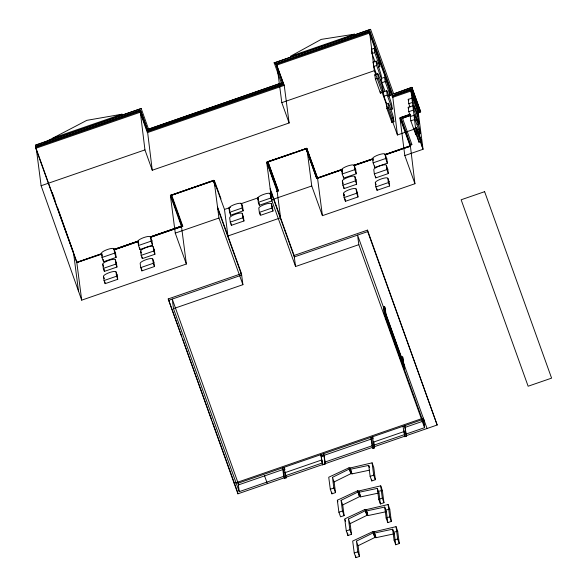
<?xml version="1.0" encoding="UTF-8"?>
<svg xmlns="http://www.w3.org/2000/svg" width="587" height="587" viewBox="0 0 587 587"><rect width="100%" height="100%" fill="white"/><g stroke="black" fill="none" stroke-linecap="round" stroke-linejoin="round"><path stroke-width="0.88" d="M36.24 148.137L36.042 147.22L140.22 111.244L144.952 149.89L152.26 170.237L289.12 122.984L284.233 85.386L276.374 64.232L369.59 32.05L392.696 96.349L397.428 134.988L415.647 128.7L410.915 90.053L392.696 96.349M140.22 111.244L147.528 131.598L152.26 170.237M369.59 32.05L374.323 70.697L397.428 134.988M102.197 254.039L76.816 262.55L100.964 253.966M410.269 114.171L400.334 117.605L410.32 145.422L414.936 183.724L322.417 215.671L311.748 185.984L306.869 148.386L267.966 161.564M212.905 180.576L170.384 195.508L175.264 233.112L186.365 264.011L81.696 300.155L41.119 185.741L36.086 146.963L35.616 147.124L77.066 262.712M170.773 195.126L181.875 226.024L150.345 237.163M214.681 182.843L213.763 180.282L224.491 209.434L227.939 235.981L280.586 217.806L277.137 191.259L277.534 190.87L267.107 161.865L266.718 162.247L271.605 199.851L311.748 185.984M400.334 117.605L399.938 117.972L404.817 155.57L414.936 183.724M404.817 155.57L423.044 149.281L418.157 111.677L418.553 111.31L410.915 90.053M44.37 142.546L86.817 120.35L122.001 114.194L122.191 115.676M332.469 477.334L349.28 469.05L349.104 467.722L328.735 477.231L330.29 489.235L331.941 493.836L335.507 492.603L334.12 481.927L332.469 477.334L333.856 488.01L335.507 492.603M334.12 481.927L350.931 473.65L349.104 467.722M341.076 500.337L357.887 492.053L357.718 490.725L337.342 500.234L338.904 512.238L340.555 516.839L344.114 515.606L342.727 504.93L341.076 500.337L342.463 511.013L344.114 515.606M342.727 504.93L359.538 496.653L357.718 490.725M348.465 519.018L365.283 510.741L365.107 509.413L344.738 518.915L346.293 530.927L347.944 535.527L351.51 534.295L350.123 523.619L348.465 519.018L349.852 529.694L351.51 534.295M350.123 523.619L366.934 515.342L365.107 509.413M356.419 541.148L373.229 532.871L373.053 531.536L352.684 541.045L354.24 553.049L355.898 557.65L359.457 556.417L358.07 545.741L356.419 541.148L357.806 551.824L359.457 556.417M358.07 545.741L374.88 537.465L373.053 531.536M122.001 114.194L53.131 137.967L53.322 139.457M354.519 34.163L290.374 56.315L321.192 39.395L354.519 34.163L354.753 35.939M35.616 147.124L35.403 145.07L141.188 108.544L148.533 129.162L281.444 82.994L148.533 129.162M370.566 29.35L274.173 62.912L370.566 29.35L393.701 93.913L411.891 87.353L393.701 93.913M36.042 147.22L35.44 145.341L141.188 108.544M35.829 146.42L140.498 110.283L147.851 130.952L282.985 83.956L147.807 130.63M369.869 31.089L275.721 63.932L369.869 31.089L393.011 95.703L411.193 89.092L393.011 95.703M35.873 146.743L140.498 110.283M374.99 61.789L372.033 53.556L371.476 49.264L374.198 48.325A7.763 0.396 71 0 1 376.502 53.549A7.763 0.396 71 0 1 379.297 62.523L379.782 66.61L378.417 67.079M372.033 53.556L374.755 52.617L374.198 48.325M147.528 131.598L283.69 84.579L284.233 85.386L147.381 132.64L140.066 112.293L35.77 148.298L76.816 262.55M376.362 73.896L373.699 66.485L373.141 62.2L376.076 61.187A7.763 0.396 71 0 1 378.38 66.404A7.763 0.396 71 0 1 381.176 75.378L381.66 79.465L380.193 79.971M377.933 62.992L379.297 62.523M373.699 66.485L376.634 65.473L376.076 61.187M41.119 185.741L144.952 149.89M289.12 122.984L281.804 102.637L374.323 70.697M374.844 74.879L377.705 73.889A7.763 0.396 71 0 1 380.009 79.113A7.763 0.396 71 0 1 382.805 88.087L383.289 92.174L380.427 93.157L375.401 79.164L374.844 74.879A7.763 0.396 71 0 1 375.416 75.628M375.401 79.164L378.263 78.181L377.705 73.889M384.867 90.941L381.91 82.708L381.352 78.416L384.639 77.286A7.763 0.396 71 0 1 386.943 82.51A7.763 0.396 71 0 1 389.739 91.484L390.223 95.571L388.579 96.136M381.91 82.708L385.189 81.571L384.639 77.286M386.884 104.449L383.927 96.224L383.37 91.932L386.65 90.802A7.763 0.396 71 0 1 388.954 96.019A7.763 0.396 71 0 1 391.749 104.992L392.233 109.079L390.597 109.652M383.927 96.224L387.207 95.087L386.65 90.802M386.297 104.141L388.323 103.444A7.763 0.396 71 0 1 390.634 108.668A7.763 0.396 71 0 1 393.422 117.642L393.906 121.729L391.881 122.426L386.855 108.434L386.297 104.141A7.763 0.396 71 0 1 386.517 104.156M409.983 106.988L408.801 103.701L408.244 99.408L412.434 97.963A7.763 0.396 71 0 1 414.738 103.187A7.763 0.396 71 0 1 417.533 112.161L418.017 116.248L412.991 102.255L412.434 97.963M386.855 108.434L388.88 107.737L388.323 103.444M408.801 103.701L412.991 102.255M415.677 133.212L415.867 134.849L410.841 120.856L410.284 116.571A7.763 0.396 71 0 1 410.504 116.578L408.772 111.669L408.214 107.384L413.38 105.601A7.763 0.396 71 0 1 415.684 110.818A7.763 0.396 71 0 1 418.48 119.792L418.964 123.879L417.24 124.473M408.772 111.669L413.938 109.886L413.38 105.601M392.072 118.112L393.422 117.642M211.503 181.222L171.639 194.987L182.784 226.215L150.72 237.28M268.846 161.425L293.926 152.767M297.382 151.571L305.167 148.885M171.683 195.31L213.279 180.95M276.734 191.648L278.443 191.054L268.017 162.049L306.076 148.907L316.738 178.595L341.861 169.914M409.88 114.538L399.938 117.972L410.166 146.06L384.977 154.785M416.689 112.154L419.169 111.295L411.193 89.092M410.1 114.766L400.95 117.591L410.812 145.253L410.32 145.422M416.726 112.477L419.169 111.295M410.739 115.426L402.455 118.28L409.873 115.441M417.328 112.865L420.644 111.721L411.891 87.353M417.364 113.137L420.644 111.721M410.284 116.571L414.473 115.118A7.763 0.396 71 0 1 416.777 120.342A7.763 0.396 71 0 1 419.573 129.316L420.057 133.403L418.384 133.983M410.841 120.856L415.031 119.41L414.473 115.118M416.755 120.394L418.48 119.792M416.909 132.214L416.381 127.68L421.305 141.394L419.001 142.186L414.077 128.48L416.381 127.68A7.763 0.396 71 0 1 418.663 133.146A7.763 0.396 71 0 1 421.305 141.394L421.943 146.207M417.9 129.896L419.573 129.316M411.854 144.277L410.812 145.253M224.491 209.434L230.537 207.35M240.89 203.77L258.155 197.812M269.374 193.937L271.964 193.042M276.69 191.325L278.399 190.731L268.017 162.049M342.082 169.57L317.09 178.199L342.162 169.313M354.115 165.152L372.261 158.923M385.138 154.44L410.137 145.811L410.306 146.288L385.182 154.961M317.56 177.971L340.952 169.892M353.946 165.409L373.009 158.828M386.004 154.344L402.462 148.658M404.201 148.056L410.306 146.288M353.851 165.534L373.105 158.857M353.99 165.732L373.053 159.15M77.763 261.941L101.052 253.9M113.988 249.431L138.136 241.096M151.072 236.627L182.124 225.907L171.022 195.009M113.871 249.504L137.974 241.184M150.888 236.73L181.875 226.024M114.017 249.68L138.172 241.345M150.243 237.177L182.784 226.215M114.01 249.71L138.231 241.345M114.326 249.849L138.591 241.47M229.576 212.333L242.145 207.989L241.595 203.755A6.655 1.585 -19.8 0 0 235.101 204.32A6.655 1.585 -19.8 0 0 229.025 208.099L229.576 212.333L230.596 215.172L243.165 210.828L242.614 206.595L241.595 203.755M258.324 202.332L270.893 197.988L270.343 193.754A6.655 1.585 -19.8 0 0 263.849 194.319A6.655 1.585 -19.8 0 0 257.774 198.098L258.324 202.332L259.366 205.237L271.935 200.901L271.385 196.667L270.343 193.754M373.127 162.834L385.696 158.497L385.145 154.264A6.655 1.585 -19.8 0 0 378.652 154.821A6.655 1.585 -19.8 0 0 372.576 158.6L373.127 162.834L374.807 167.5L387.369 163.157L386.818 158.923L385.145 154.264M342.214 173.987L354.783 169.65L354.232 165.409A6.655 1.585 -19.8 0 0 347.739 165.974A6.655 1.585 -19.8 0 0 341.663 169.753L342.214 173.987L343.696 178.11L356.265 173.774L355.715 169.533L354.232 165.409M102.006 257.488L114.575 253.144L114.025 248.91A6.655 1.585 -19.8 0 0 107.531 249.475A6.655 1.585 -19.8 0 0 101.456 253.254L102.006 257.488L103.539 261.743L116.109 257.407L115.558 253.173L114.025 248.91M138.495 245.505L151.057 241.169L150.507 236.935A6.655 1.585 -19.8 0 0 144.02 237.493A6.655 1.585 -19.8 0 0 137.945 241.272L138.495 245.505L139.926 249.497L152.495 245.153L151.945 240.919L150.507 236.935M175.264 233.112L218.951 218.026L214.072 180.429L170.384 195.508L181.486 226.413L186.365 264.011M230.243 222.135L242.813 217.799L242.262 213.565A6.655 1.585 -19.8 0 0 235.769 214.123A6.655 1.585 -19.8 0 0 229.693 217.902L230.243 222.135L231.388 225.32L243.95 220.976L243.407 216.742L242.262 213.565M259.337 212.391L271.906 208.047L271.355 203.814A6.655 1.585 -19.8 0 0 264.869 204.379A6.655 1.585 -19.8 0 0 258.794 208.158L259.337 212.391L260.408 215.363L272.977 211.027L272.427 206.793L271.355 203.814M374.337 173.899L386.906 169.562L386.356 165.321A6.655 1.585 -19.8 0 0 379.862 165.886A6.655 1.585 -19.8 0 0 373.787 169.665L374.337 173.899L375.768 177.89L388.337 173.547L387.787 169.313L386.356 165.321M342.874 185.206L355.443 180.869L354.893 176.636A6.655 1.585 -19.8 0 0 348.399 177.193A6.655 1.585 -19.8 0 0 342.324 180.972L342.874 185.206L344.085 188.588L356.654 184.245L356.104 180.011L354.893 176.636M103.312 268.406L115.881 264.069L115.331 259.836A6.655 1.585 -19.8 0 0 108.837 260.393A6.655 1.585 -19.8 0 0 102.762 264.172L103.312 268.406L104.383 271.385L116.952 267.041L116.402 262.807L115.331 259.836M141.166 255.345L153.735 251.009L153.185 246.775A6.655 1.585 -19.8 0 0 146.691 247.332A6.655 1.585 -19.8 0 0 140.616 251.111L141.166 255.345L142.333 258.596L154.902 254.252L154.352 250.018L153.185 246.775M140.719 267.621L153.288 263.284L152.737 259.05A6.655 1.585 -19.8 0 0 146.244 259.608A6.655 1.585 -19.8 0 0 140.168 263.387L140.719 267.621L141.885 270.871L154.454 266.527L153.904 262.294L152.737 259.05M104.038 280.542L116.608 276.206L116.057 271.972A6.655 1.585 -19.8 0 0 109.564 272.529A6.655 1.585 -19.8 0 0 103.488 276.308L104.038 280.542L105.161 283.653L117.73 279.317L117.18 275.076L116.057 271.972M344.092 197.577L356.661 193.24L356.111 189.007A6.655 1.585 -19.8 0 0 349.617 189.564A6.655 1.585 -19.8 0 0 343.542 193.343L344.092 197.577L345.427 201.297L357.997 196.961L357.446 192.727L356.111 189.007M375.856 186.915L388.425 182.572L387.875 178.338A6.655 1.585 -19.8 0 0 381.381 178.903A6.655 1.585 -19.8 0 0 375.306 182.682L375.856 186.915L377.067 190.291L389.636 185.954L389.086 181.721L387.875 178.338M383.45 307.14L384.639 306.73L385.886 316.305L384.698 316.716L383.45 307.14L357.571 235.093L358.811 244.669L295.555 266.513L294.116 255.462L367.506 230.119L437.183 425.01L237.904 493.821L168.22 298.93L241.47 273.637L217.52 206.976M168.41 300.405L241.661 275.112L217.711 208.451M367.506 230.119L367.697 231.601L294.307 256.937L270.358 190.269M285.297 471.999L286.067 477.921L284.482 478.471L283.389 470.011L282.611 467.846L283.704 476.306L239.247 491.657L173.495 308.652L242.901 284.688L241.47 273.637M402.095 362.091L402.3 363.691L384.845 315.102L384.015 308.696L385.197 308.285L384.639 306.73M384.845 315.102L386.033 314.698L403.54 363.683L402.352 364.094L402.711 366.86L403.9 366.449L402.653 356.874L401.471 357.285L401.882 360.491M402.711 366.86L385.255 318.271L384.896 315.505L386.085 315.094M385.255 318.271L386.444 317.861L385.197 308.285M402.99 426.279L404.795 436.699L406.556 436.09L405.852 434.131L424.562 427.674L403.328 368.577L404.516 368.166L402.653 356.874M234.162 483.409L422.449 418.399M405.338 427.292L424.041 420.835L423.462 419.213L238.146 483.196L238.726 484.818L284.776 468.925L284.966 469.461L283.389 470.011M321.456 456.26L373.149 438.408L372.569 436.787L373.662 445.247L374.616 447.881L372.943 448.461L371.997 445.819L370.896 437.359L371.842 440.001L372.943 448.461M321.5 456.392L324.185 455.468L323.554 453.707L325.286 463.928L322.601 464.853L320.869 454.632L322.601 464.853M284.893 472.696L321.573 460.032L322.204 461.793M373.266 442.18L405.456 431.071M286.067 477.921L285.289 475.756L321.97 463.092M324.655 462.167L371.997 445.819M373.662 445.247L404.091 434.74M330.29 489.235L333.856 488.01M372.099 462.842L373.75 467.435L375.35 479.711L371.784 480.944L370.133 476.351L373.692 475.118L372.099 462.842L350.094 467.986L351.921 473.9L369.48 470.172M338.904 512.238L342.463 511.013M380.398 503.947L378.747 499.354L382.306 498.121L380.714 485.845L358.708 490.989L360.528 496.903L378.975 492.985L380.398 503.947L383.957 502.714L382.364 490.438L380.714 485.845M346.293 530.927L349.852 529.694M387.787 522.635L386.136 518.035L389.695 516.809L388.102 504.534L366.097 509.677L367.924 515.584L386.363 511.673L387.787 522.635L391.346 521.403L389.753 509.127L388.102 504.534M354.24 553.049L357.806 551.824M395.733 544.758L394.082 540.165L397.648 538.932L396.049 526.656L374.051 531.8L375.871 537.714L394.31 533.796L395.733 544.758L399.299 543.533L397.707 531.257L396.049 526.656M377.962 491.473L382.364 490.438M385.351 510.154L389.753 509.127M393.305 532.284L397.707 531.257M350.27 469.299L368.709 465.388L369.539 467.685M358.877 492.302L377.324 488.391L378.975 492.985M366.266 510.991L384.712 507.073L386.363 511.673M374.22 533.113L392.659 529.203L394.31 533.796M322.417 215.671L317.53 178.074L306.561 148.24M411.92 87.624L420.681 111.992M411.238 89.415L419.213 111.618M418.157 111.677L410.768 91.095L392.542 97.391L369.443 33.092L276.925 65.04L281.804 102.637M413.938 109.886L418.964 123.879M415.031 119.41L420.057 133.403M416.44 128.164L421.459 142.12M415.647 128.7L423.044 149.281M402.418 118.016L411.891 144.541M374.755 52.617L379.782 66.61M385.189 81.571L390.223 95.571M376.634 65.473L381.66 79.465M387.207 95.087L392.233 109.079M378.263 78.181L383.289 92.174M388.88 107.737L393.906 121.729M385.696 158.497L387.369 163.157M386.906 169.562L388.337 173.547M388.425 182.572L389.636 185.954M372.576 158.6L373.178 160.456M375.306 182.682L375.915 184.369M375.342 182.983L375.951 184.67M354.783 169.65L356.265 173.774M355.443 180.869L356.654 184.245M356.661 193.24L357.997 196.961M367.697 231.601L437.183 425.01M341.663 169.753L342.551 172.226M341.7 170.054L342.588 172.527M342.324 180.972L343.234 183.504M343.542 193.343L344.342 195.574M343.578 193.651L344.386 195.882M384.015 308.696L401.471 357.285M403.005 361.57L427.057 428.51M385.886 316.305L386.444 317.861M403.9 366.449L404.516 368.166M402.931 365.518L424.159 424.614M384.896 315.505L402.352 364.094M358.811 244.669L384.698 316.716M317.53 178.074L306.869 148.386L266.718 162.247L277.137 191.259M276.374 64.232L283.69 84.579M317.061 177.949L306.392 148.269L317.09 178.199M275.677 63.609L283.029 84.279M306.032 148.584L316.738 178.595M274.136 62.648L281.481 83.259M267.789 164.485L273.615 180.693M389.695 516.809L391.346 521.403M397.648 538.932L399.299 543.533M382.306 498.121L383.957 502.714M373.692 475.118L375.35 479.711M270.167 188.794L294.116 255.462M270.893 197.988L295.555 266.513M271.906 208.047L272.977 211.027M257.774 198.098L258.559 200.277M257.81 198.399L258.596 200.578M366.097 509.677L367.748 514.271M374.051 531.8L375.423 535.63M358.708 490.989L360.08 494.819M350.094 467.986L351.921 473.9M365.283 510.741L366.934 515.342M373.229 532.871L374.88 537.465M357.887 492.053L359.538 496.653M349.28 469.05L350.931 473.65M242.145 207.989L243.165 210.828M242.813 217.799L243.95 220.976M345.009 519.686L345.56 521.219M337.342 500.234L337.892 501.768M229.025 208.099L229.796 210.227M229.069 208.4L229.833 210.528M214.835 181.809L220.969 198.876M215.128 184.575L213.595 180.304L215.158 184.824M213.235 180.627L215.113 186.064M218.951 218.026L242.901 284.688M283.704 476.306L284.482 478.471M171.052 195.258L182.124 225.907M140.535 110.605L147.851 130.952M264.495 475.653L267.364 483.644M151.057 241.169L152.495 245.153M153.735 251.009L154.902 254.252M168.22 298.93L181.809 336.755M182.425 338.472L211.768 420.138M212.384 421.855L237.397 491.48M153.288 263.284L154.454 266.527M137.982 241.573L138.84 243.972M140.616 251.111L141.196 252.733M140.653 251.419L141.24 253.041M114.575 253.144L116.109 257.407M115.881 264.069L116.952 267.041M116.608 276.206L117.73 279.317M101.5 253.555L102.417 256.108M102.762 264.172L103.605 266.703M103.532 276.609L104.332 278.642M52.272 192.653L55.024 200.409M57.46 207.306L73.507 252.586L78.541 291.365M423.902 419.72L424.041 420.835M423.315 418.098L424.562 427.674M402.719 363.889L403.328 368.577M374.601 165.93L374.807 167.5M375.563 176.313L375.768 177.89M376.861 188.72L377.067 190.291M406.556 436.09L404.751 425.67L405.852 434.131M404.025 430.777L404.795 436.699M392.659 529.203L394.082 540.165M343.49 176.54L343.696 178.11M343.887 187.011L344.085 188.588M345.119 198.942L345.427 201.297M384.712 507.073L386.136 518.035M373.846 441.96L374.616 447.881M377.324 488.391L378.747 499.354M371.564 479.256L371.784 480.944M368.709 465.388L370.133 476.351M375.702 536.401L375.871 537.714M360.359 495.589L360.528 496.903M355.671 555.933L355.898 557.65M347.614 532.952L347.944 535.527M331.721 492.119L331.941 493.836M324.185 455.468L325.286 463.928M277.783 190.753L267.393 161.99M259.058 202.882L259.366 205.237M260.1 213.008L260.305 214.578M284.189 467.296L285.289 475.756M230.295 212.81L230.596 215.172M231.183 223.742L231.388 225.32M238.726 484.818L172.255 299.077L173.495 308.652M237.999 482.081L239.247 491.657M237.706 492.346L237.904 493.821M142.127 257.018L142.333 258.596M139.721 247.919L139.926 249.497M141.577 268.508L141.885 270.871M103.231 259.388L103.539 261.743M104.075 269.022L104.383 271.385M104.956 282.083L105.161 283.653M76.662 261.376L81.696 300.155M391.595 119.975L391.881 122.426M380.229 91.528L380.427 93.157M386.554 158.585A6.655 1.585 -19.8 0 1 386.818 158.923M355.443 169.195A6.655 1.585 -19.8 0 1 355.715 169.533M386.84 168.799A6.655 1.585 -19.8 0 1 387.787 169.313M355.157 179.497A6.655 1.585 -19.8 0 1 356.104 180.011M388.139 181.207A6.655 1.585 -19.8 0 1 389.086 181.721M357.175 192.382A6.655 1.585 -19.8 0 1 357.446 192.727M151.673 240.582A6.655 1.585 -19.8 0 1 151.945 240.919M115.287 252.828A6.655 1.585 -19.8 0 1 115.558 253.173M153.405 249.504A6.655 1.585 -19.8 0 1 154.352 250.018M116.131 262.462A6.655 1.585 -19.8 0 1 116.402 262.807M116.233 274.562A6.655 1.585 -19.8 0 1 117.18 275.076M153.633 261.949A6.655 1.585 -19.8 0 1 153.904 262.294M271.121 196.322A6.655 1.585 -19.8 0 1 271.385 196.667M242.35 206.257A6.655 1.585 -19.8 0 1 242.614 206.595M242.46 216.229A6.655 1.585 -19.8 0 1 243.407 216.742M272.163 206.448A6.655 1.585 -19.8 0 1 272.427 206.793M408.214 107.384A7.763 0.396 71 0 1 408.787 108.133M408.244 99.408A7.763 0.396 71 0 1 408.816 100.164M414.077 128.48A7.763 0.396 71 0 1 414.627 129.47M415.112 130.644A7.763 0.396 71 0 1 417.027 135.846M417.247 136.485A7.763 0.396 71 0 1 417.665 137.74M417.863 138.349A7.763 0.396 71 0 1 418.23 139.508M418.685 141.027A7.763 0.396 71 0 1 419.001 142.186M373.141 62.2A7.763 0.396 71 0 1 373.721 62.948M383.37 91.932A7.763 0.396 71 0 1 383.59 91.946M371.476 49.264A7.763 0.396 71 0 1 371.696 49.279M381.352 78.416A7.763 0.396 71 0 1 381.572 78.431M484.613 191.678L461.147 199.778L528.131 386.231L551.597 378.131L484.613 191.678"/></g></svg>
